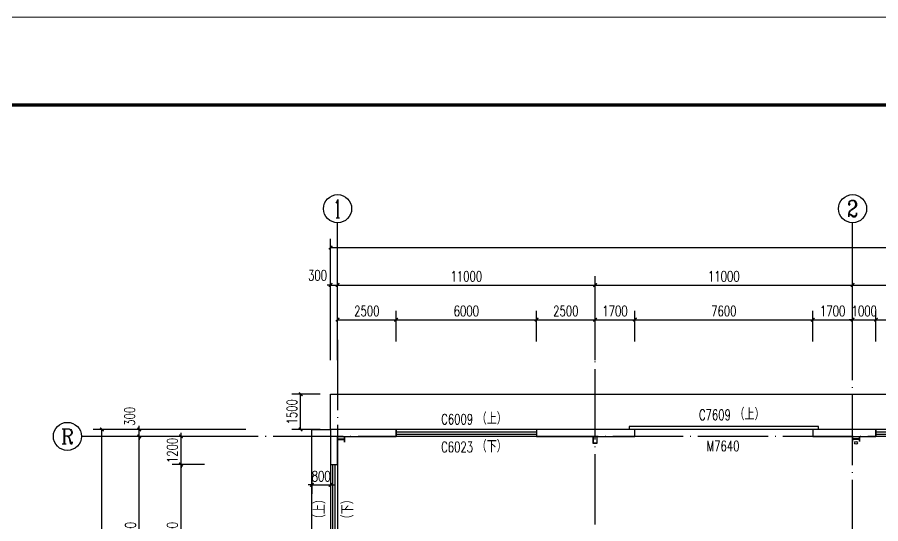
# Model space of a CAD drawing. Extents: x 409931 to 937299, y -508824 to 132289.
# Drawn here: x 473929 to 510815, y -47609 to -25974 of the extents above; entities that cross this region are included whole.
import ezdxf
from ezdxf.enums import TextEntityAlignment as Align

# ---------------------------------------------------------------- set-up
doc = ezdxf.new("R2010")
doc.units = 0
doc.header["$LTSCALE"] = 1500
doc.header["$MEASUREMENT"] = 0
doc.linetypes.add('DASH', pattern=[0.35, 0.25, -0.1])
doc.linetypes.add('DOTE', pattern=[2.42, 2, -0.2, 0.02, -0.2])
doc.layers.get('Defpoints').update_dxf_attribs({"color": 252})
for name, color, linetype in [('07m', 36, 'Continuous'), ('A-Stair(建筑楼梯、踏步、电梯)', 25, 'Continuous'), ('AXIS', 3, 'Continuous'), ('AXIS_TEXT', 7, 'Continuous'), ('COLUMN', 2, 'Continuous'), ('DIM_SYMB', 3, 'Continuous'), ('DOTE', 1, 'Continuous'), ('PUB_DIM', 3, 'Continuous'), ('PUB_STRM', 4, 'Continuous'), ('STAIR', 2, 'Continuous'), ('WALL', 7, 'Continuous'), ('WINDOW', 4, 'Continuous'), ('WINDOW_TEXT', 7, 'Continuous')]:
    doc.layers.add(name, color=color, linetype=linetype)
doc.layers.add('TK', color=151, linetype='Continuous', lineweight=13)
doc.styles.add('_TCH_AXIS', font='COMPLEX', dxfattribs={"bigfont": 'GBCBIG'})
doc.styles.add('_TCH_DIM', font='SIMPLEX', dxfattribs={"bigfont": 'GBCBIG'})
doc.styles.add('_TCH_DIM_T3', font='SIMPLEX', dxfattribs={"width": 0.705882, "bigfont": 'GBCBIG'})
doc.styles.add('_TCH_WINDOW', font='SIMPLEX', dxfattribs={"bigfont": 'GBCBIG'})
doc.styles.add('COMPLEX', font='COMPLEX')
doc.dimstyles.new('_TCH_ARCH&&150', dxfattribs={"dimtxt": 446.25, "dimasz": 150, "dimexe": 375, "dimexo": 450, "dimgap": 150, "dimtad": 1, "dimdec": 0, "dimzin": 0, "dimdsep": 46, "dimtxsty": '_TCH_DIM_T3', "dimblk": 'ARCHTICK', "dimcen": 0.09, "dimclrt": 7, "dimazin": 2, "dimtfac": 1, "dimtdec": 0, "dimtix": 1, "dimtmove": 2, "dimatfit": 3, "dimfxl": 0, "dimtolj": 1, "dimtzin": 0, "dimarcsym": 0})

# ---------------------------------------------------------------- blocks, each defined once
blk = doc.blocks.new('TK-A0')
at = {"layer": 'TK'}
for p, q in [((0, 841), (0, 0)), ((25, 831), (25, 10))]:
    blk.add_line(p, q, dxfattribs=at)
at = {"layer": 'TK', "const_width": 1}
blk.add_lwpolyline([(25, 831), (1179, 831), (1179, 10), (25, 10)], close=True, dxfattribs=at)
blk = doc.blocks.new('A$C2EA612DB')
for points in [[(-53700, 110515), (-53700, 110765), (-53710, 110765), (-53710, 110644), (-53990, 110644), (-53990, 110765), (-54000, 110765), (-54000, 110515), (-53990, 110515), (-53990, 110636), (-53710, 110636), (-53710, 110515)], [(-42925, 110765), (-42925, 110465), (-43075, 110465), (-43075, 110765)], [(-42930, 110760), (-42930, 110470), (-43070, 110470), (-43070, 110760)], [(-31700, 110545), (-31700, 110765), (-31710, 110765), (-31710, 110659), (-31990, 110659), (-31990, 110765), (-32000, 110765), (-32000, 110545), (-31990, 110545), (-31990, 110651), (-31710, 110651), (-31710, 110545)]]:
    blk.add_lwpolyline(points, close=True)
blk = doc.blocks.new('雨水管')
at = {"layer": 'PUB_STRM'}
blk.add_circle((-32054, 119327), 60, dxfattribs=at)
blk = doc.blocks.new('_ArchTick')
at = {"color": 0, "linetype": 'ByBlock', "const_width": 0.4}
blk.add_lwpolyline([(-0.5, -0.5), (0.5, 0.5)], dxfattribs=at)
blk = doc.blocks.new('*D477')
at = {"layer": 'Defpoints', "color": 0}
for p in [(486512, -45077), (487312, -45077), (487312, -45953)]:
    blk.add_point(p, dxfattribs=at)
at = {"layer": 'PUB_DIM', "color": 0, "lineweight": -2}
for p, q in [((486512, -45527), (486512, -46328)), ((487312, -45527), (487312, -46328)), ((486512, -45953), (486362, -45953)), ((486512, -45953), (487312, -45953)), ((487312, -45953), (487462, -45953))]:
    blk.add_line(p, q, dxfattribs=at)
at = {"layer": 'PUB_DIM', "color": 0, "lineweight": -2, "xscale": 150, "yscale": 150, "zscale": 150}
blk.add_blockref('_ArchTick', (486512, -45953), dxfattribs=at)
at = {"layer": 'PUB_DIM', "color": 0, "lineweight": -2, "xscale": 150, "yscale": 150, "zscale": 150, "rotation": 180}
blk.add_blockref('_ArchTick', (487312, -45953), dxfattribs=at)
at = {"layer": 'PUB_DIM', "color": 7, "insert": (486912, -45580), "char_height": 446.2, "attachment_point": 5, "style": '_TCH_DIM_T3'}
blk.add_mtext('\\A1;800', dxfattribs=at)
blk = doc.blocks.new('*D553')
at = {"layer": 'Defpoints', "color": 0}
for p in [(480925, -45077), (482374, -45077), (482374, -51077)]:
    blk.add_point(p, dxfattribs=at)
at = {"layer": 'PUB_DIM', "color": 0, "lineweight": -2}
for p, q in [((481924, -45077), (480550, -45077)), ((480925, -51077), (480925, -45077)), ((481924, -51077), (480550, -51077))]:
    blk.add_line(p, q, dxfattribs=at)
at = {"layer": 'PUB_DIM', "color": 0, "lineweight": -2, "xscale": 150, "yscale": 150, "zscale": 150}
for p, rotation in [((480925, -45077), 90), ((480925, -51077), 270)]:
    blk.add_blockref('_ArchTick', p, dxfattribs=dict(at, rotation=rotation))
at = {"layer": 'PUB_DIM', "color": 7, "insert": (480552, -48077), "char_height": 446.2, "attachment_point": 5, "rotation": 90, "style": '_TCH_DIM_T3'}
blk.add_mtext('\\A1;6000', dxfattribs=at)
blk = doc.blocks.new('*D554')
at = {"layer": 'Defpoints', "color": 0}
for p in [(480925, -43877), (482374, -43877), (482374, -45077)]:
    blk.add_point(p, dxfattribs=at)
at = {"layer": 'PUB_DIM', "color": 0, "lineweight": -2}
for p, q in [((481924, -43877), (480550, -43877)), ((480925, -43877), (480925, -43727)), ((480925, -45077), (480925, -43877)), ((481924, -45077), (480550, -45077)), ((480925, -45077), (480925, -45227))]:
    blk.add_line(p, q, dxfattribs=at)
at = {"layer": 'PUB_DIM', "color": 0, "lineweight": -2, "xscale": 150, "yscale": 150, "zscale": 150}
for p, rotation in [((480925, -43877), 270), ((480925, -45077), 90)]:
    blk.add_blockref('_ArchTick', p, dxfattribs=dict(at, rotation=rotation))
at = {"layer": 'PUB_DIM', "color": 7, "insert": (480552, -44477), "char_height": 446.2, "attachment_point": 5, "rotation": 90, "style": '_TCH_DIM_T3'}
blk.add_mtext('\\A1;1200', dxfattribs=at)
blk = doc.blocks.new('*D623')
at = {"layer": 'Defpoints', "color": 0}
for p in [(486034, -42077), (487312, -42077), (487312, -43577)]:
    blk.add_point(p, dxfattribs=at)
at = {"layer": 'PUB_DIM', "color": 0, "lineweight": -2}
for p, q in [((486862, -42077), (485659, -42077)), ((486034, -43577), (486034, -42077)), ((486862, -43577), (485659, -43577))]:
    blk.add_line(p, q, dxfattribs=at)
at = {"layer": 'PUB_DIM', "color": 0, "lineweight": -2, "xscale": 150, "yscale": 150, "zscale": 150}
for p, rotation in [((486034, -42077), 90), ((486034, -43577), 270)]:
    blk.add_blockref('_ArchTick', p, dxfattribs=dict(at, rotation=rotation))
at = {"layer": 'PUB_DIM', "color": 7, "insert": (485661, -42827), "char_height": 446.2, "attachment_point": 5, "rotation": 90, "style": '_TCH_DIM_T3'}
blk.add_mtext('\\A1;1500', dxfattribs=at)
blk = doc.blocks.new('*D624')
at = {"layer": 'Defpoints', "color": 0}
for p in [(490112, -38892), (487612, -40270), (490112, -40270)]:
    blk.add_point(p, dxfattribs=at)
at = {"layer": 'PUB_DIM', "color": 0, "lineweight": -2}
for p, q in [((487612, -39820), (487612, -38517)), ((490112, -39820), (490112, -38517)), ((487612, -38892), (490112, -38892))]:
    blk.add_line(p, q, dxfattribs=at)
at = {"layer": 'PUB_DIM', "color": 0, "lineweight": -2, "xscale": 150, "yscale": 150, "zscale": 150, "rotation": 180}
blk.add_blockref('_ArchTick', (487612, -38892), dxfattribs=at)
at = {"layer": 'PUB_DIM', "color": 0, "lineweight": -2, "xscale": 150, "yscale": 150, "zscale": 150}
blk.add_blockref('_ArchTick', (490112, -38892), dxfattribs=at)
at = {"layer": 'PUB_DIM', "color": 7, "insert": (488862, -38519), "char_height": 446.2, "attachment_point": 5, "style": '_TCH_DIM_T3'}
blk.add_mtext('\\A1;2500', dxfattribs=at)
blk = doc.blocks.new('*D625')
at = {"layer": 'Defpoints', "color": 0}
for p in [(496112, -38892), (490112, -40270), (496112, -40270)]:
    blk.add_point(p, dxfattribs=at)
at = {"layer": 'PUB_DIM', "color": 0, "lineweight": -2}
for p, q in [((490112, -39820), (490112, -38517)), ((496112, -39820), (496112, -38517)), ((490112, -38892), (496112, -38892))]:
    blk.add_line(p, q, dxfattribs=at)
at = {"layer": 'PUB_DIM', "color": 0, "lineweight": -2, "xscale": 150, "yscale": 150, "zscale": 150, "rotation": 180}
blk.add_blockref('_ArchTick', (490112, -38892), dxfattribs=at)
at = {"layer": 'PUB_DIM', "color": 0, "lineweight": -2, "xscale": 150, "yscale": 150, "zscale": 150}
blk.add_blockref('_ArchTick', (496112, -38892), dxfattribs=at)
at = {"layer": 'PUB_DIM', "color": 7, "insert": (493112, -38519), "char_height": 446.2, "attachment_point": 5, "style": '_TCH_DIM_T3'}
blk.add_mtext('\\A1;6000', dxfattribs=at)
blk = doc.blocks.new('*D626')
at = {"layer": 'Defpoints', "color": 0}
for p in [(498612, -38892), (496112, -40270), (498612, -40270)]:
    blk.add_point(p, dxfattribs=at)
at = {"layer": 'PUB_DIM', "color": 0, "lineweight": -2}
for p, q in [((496112, -39820), (496112, -38517)), ((498612, -39820), (498612, -38517)), ((496112, -38892), (498612, -38892))]:
    blk.add_line(p, q, dxfattribs=at)
at = {"layer": 'PUB_DIM', "color": 0, "lineweight": -2, "xscale": 150, "yscale": 150, "zscale": 150, "rotation": 180}
blk.add_blockref('_ArchTick', (496112, -38892), dxfattribs=at)
at = {"layer": 'PUB_DIM', "color": 0, "lineweight": -2, "xscale": 150, "yscale": 150, "zscale": 150}
blk.add_blockref('_ArchTick', (498612, -38892), dxfattribs=at)
at = {"layer": 'PUB_DIM', "color": 7, "insert": (497362, -38519), "char_height": 446.2, "attachment_point": 5, "style": '_TCH_DIM_T3'}
blk.add_mtext('\\A1;2500', dxfattribs=at)
blk = doc.blocks.new('*D627')
at = {"layer": 'Defpoints', "color": 0}
for p in [(500312, -38892), (498612, -40270), (500312, -40270)]:
    blk.add_point(p, dxfattribs=at)
at = {"layer": 'PUB_DIM', "color": 0, "lineweight": -2}
for p, q in [((498612, -39820), (498612, -38517)), ((500312, -39820), (500312, -38517)), ((498612, -38892), (500312, -38892))]:
    blk.add_line(p, q, dxfattribs=at)
at = {"layer": 'PUB_DIM', "color": 0, "lineweight": -2, "xscale": 150, "yscale": 150, "zscale": 150, "rotation": 180}
blk.add_blockref('_ArchTick', (498612, -38892), dxfattribs=at)
at = {"layer": 'PUB_DIM', "color": 0, "lineweight": -2, "xscale": 150, "yscale": 150, "zscale": 150}
blk.add_blockref('_ArchTick', (500312, -38892), dxfattribs=at)
at = {"layer": 'PUB_DIM', "color": 7, "insert": (499462, -38519), "char_height": 446.2, "attachment_point": 5, "style": '_TCH_DIM_T3'}
blk.add_mtext('\\A1;1700', dxfattribs=at)
blk = doc.blocks.new('*D628')
at = {"layer": 'Defpoints', "color": 0}
for p in [(507912, -38892), (500312, -40270), (507912, -40270)]:
    blk.add_point(p, dxfattribs=at)
at = {"layer": 'PUB_DIM', "color": 0, "lineweight": -2}
for p, q in [((500312, -39820), (500312, -38517)), ((507912, -39820), (507912, -38517)), ((500312, -38892), (507912, -38892))]:
    blk.add_line(p, q, dxfattribs=at)
at = {"layer": 'PUB_DIM', "color": 0, "lineweight": -2, "xscale": 150, "yscale": 150, "zscale": 150, "rotation": 180}
blk.add_blockref('_ArchTick', (500312, -38892), dxfattribs=at)
at = {"layer": 'PUB_DIM', "color": 0, "lineweight": -2, "xscale": 150, "yscale": 150, "zscale": 150}
blk.add_blockref('_ArchTick', (507912, -38892), dxfattribs=at)
at = {"layer": 'PUB_DIM', "color": 7, "insert": (504112, -38519), "char_height": 446.2, "attachment_point": 5, "style": '_TCH_DIM_T3'}
blk.add_mtext('\\A1;7600', dxfattribs=at)
blk = doc.blocks.new('*D629')
at = {"layer": 'Defpoints', "color": 0}
for p in [(509612, -38892), (507912, -40270), (509612, -40270)]:
    blk.add_point(p, dxfattribs=at)
at = {"layer": 'PUB_DIM', "color": 0, "lineweight": -2}
for p, q in [((507912, -39820), (507912, -38517)), ((509612, -39820), (509612, -38517)), ((507912, -38892), (509612, -38892))]:
    blk.add_line(p, q, dxfattribs=at)
at = {"layer": 'PUB_DIM', "color": 0, "lineweight": -2, "xscale": 150, "yscale": 150, "zscale": 150, "rotation": 180}
blk.add_blockref('_ArchTick', (507912, -38892), dxfattribs=at)
at = {"layer": 'PUB_DIM', "color": 0, "lineweight": -2, "xscale": 150, "yscale": 150, "zscale": 150}
blk.add_blockref('_ArchTick', (509612, -38892), dxfattribs=at)
at = {"layer": 'PUB_DIM', "color": 7, "insert": (508762, -38519), "char_height": 446.2, "attachment_point": 5, "style": '_TCH_DIM_T3'}
blk.add_mtext('\\A1;1700', dxfattribs=at)
blk = doc.blocks.new('*D630')
at = {"layer": 'Defpoints', "color": 0}
for p in [(510612, -38892), (509612, -40270), (510612, -40270)]:
    blk.add_point(p, dxfattribs=at)
at = {"layer": 'PUB_DIM', "color": 0, "lineweight": -2}
for p, q in [((509612, -39820), (509612, -38517)), ((510612, -39820), (510612, -38517)), ((509612, -38892), (509462, -38892)), ((509612, -38892), (510612, -38892)), ((510612, -38892), (510762, -38892))]:
    blk.add_line(p, q, dxfattribs=at)
at = {"layer": 'PUB_DIM', "color": 0, "lineweight": -2, "xscale": 150, "yscale": 150, "zscale": 150}
blk.add_blockref('_ArchTick', (509612, -38892), dxfattribs=at)
at = {"layer": 'PUB_DIM', "color": 0, "lineweight": -2, "xscale": 150, "yscale": 150, "zscale": 150, "rotation": 180}
blk.add_blockref('_ArchTick', (510612, -38892), dxfattribs=at)
at = {"layer": 'PUB_DIM', "color": 7, "insert": (510112, -38519), "char_height": 446.2, "attachment_point": 5, "style": '_TCH_DIM_T3'}
blk.add_mtext('\\A1;1000', dxfattribs=at)
blk = doc.blocks.new('*D631')
at = {"layer": 'Defpoints', "color": 0}
for p in [(516612, -38892), (510612, -40270), (516612, -40270)]:
    blk.add_point(p, dxfattribs=at)
at = {"layer": 'PUB_DIM', "color": 0, "lineweight": -2}
for p, q in [((510612, -39820), (510612, -38517)), ((516612, -39820), (516612, -38517)), ((510612, -38892), (516612, -38892))]:
    blk.add_line(p, q, dxfattribs=at)
at = {"layer": 'PUB_DIM', "color": 0, "lineweight": -2, "xscale": 150, "yscale": 150, "zscale": 150, "rotation": 180}
blk.add_blockref('_ArchTick', (510612, -38892), dxfattribs=at)
at = {"layer": 'PUB_DIM', "color": 0, "lineweight": -2, "xscale": 150, "yscale": 150, "zscale": 150}
blk.add_blockref('_ArchTick', (516612, -38892), dxfattribs=at)
at = {"layer": 'PUB_DIM', "color": 7, "insert": (513612, -38519), "char_height": 446.2, "attachment_point": 5, "style": '_TCH_DIM_T3'}
blk.add_mtext('\\A1;6000', dxfattribs=at)
blk = doc.blocks.new('*D822')
at = {"layer": 'AXIS', "color": 0, "lineweight": -2}
for p, q in [((483692, -43877), (478767, -43877)), ((479142, -52277), (479142, -43877)), ((483692, -52277), (478767, -52277))]:
    blk.add_line(p, q, dxfattribs=at)
at = {"layer": 'Defpoints', "color": 0}
for p in [(479142, -43877), (484142, -43877), (484142, -52277)]:
    blk.add_point(p, dxfattribs=at)
at = {"layer": 'AXIS', "color": 0, "lineweight": -2, "xscale": 150, "yscale": 150, "zscale": 150}
for p, rotation in [((479142, -43877), 90), ((479142, -52277), 270)]:
    blk.add_blockref('_ArchTick', p, dxfattribs=dict(at, rotation=rotation))
at = {"layer": 'AXIS', "color": 7, "insert": (478768, -48077), "char_height": 446.2, "attachment_point": 5, "rotation": 90, "style": '_TCH_DIM_T3'}
blk.add_mtext('\\A1;8400', dxfattribs=at)
blk = doc.blocks.new('*D823')
at = {"layer": 'AXIS', "color": 0, "lineweight": -2}
for p, q in [((479142, -43577), (479142, -43427)), ((483692, -43577), (478767, -43577)), ((483692, -43877), (478767, -43877)), ((479142, -43877), (479142, -43577)), ((479142, -43877), (479142, -44027))]:
    blk.add_line(p, q, dxfattribs=at)
at = {"layer": 'Defpoints', "color": 0}
for p in [(479142, -43577), (484142, -43577), (484142, -43877)]:
    blk.add_point(p, dxfattribs=at)
at = {"layer": 'AXIS', "color": 0, "lineweight": -2, "xscale": 150, "yscale": 150, "zscale": 150}
for p, rotation in [((479142, -43577), 270), ((479142, -43877), 90)]:
    blk.add_blockref('_ArchTick', p, dxfattribs=dict(at, rotation=rotation))
at = {"layer": 'AXIS', "color": 7, "insert": (478729, -43022), "char_height": 446.2, "attachment_point": 5, "rotation": 90, "style": '_TCH_DIM_T3'}
blk.add_mtext('\\A1;300', dxfattribs=at)
blk = doc.blocks.new('*D824')
at = {"layer": 'AXIS', "color": 0, "lineweight": -2}
for p, q in [((483692, -43577), (477167, -43577)), ((477542, -163477), (477542, -43577)), ((483692, -163477), (477167, -163477))]:
    blk.add_line(p, q, dxfattribs=at)
at = {"layer": 'Defpoints', "color": 0}
for p in [(477542, -43577), (484142, -43577), (484142, -163477)]:
    blk.add_point(p, dxfattribs=at)
at = {"layer": 'AXIS', "color": 0, "lineweight": -2, "xscale": 150, "yscale": 150, "zscale": 150}
for p, rotation in [((477542, -43577), 90), ((477542, -163477), 270)]:
    blk.add_blockref('_ArchTick', p, dxfattribs=dict(at, rotation=rotation))
at = {"layer": 'AXIS', "color": 7, "insert": (477168, -103527), "char_height": 446.2, "attachment_point": 5, "rotation": 90, "style": '_TCH_DIM_T3'}
blk.add_mtext('\\A1;119900', dxfattribs=at)
blk = doc.blocks.new('*D850')
at = {"layer": 'AXIS', "color": 0, "lineweight": -2}
for p, q in [((487312, -40628), (487312, -37037)), ((487612, -40628), (487612, -37037)), ((487312, -37412), (487162, -37412)), ((487312, -37412), (487612, -37412)), ((487612, -37412), (487762, -37412))]:
    blk.add_line(p, q, dxfattribs=at)
at = {"layer": 'Defpoints', "color": 0}
for p in [(487612, -37412), (487312, -41078), (487612, -41078)]:
    blk.add_point(p, dxfattribs=at)
at = {"layer": 'AXIS', "color": 0, "lineweight": -2, "xscale": 150, "yscale": 150, "zscale": 150}
blk.add_blockref('_ArchTick', (487312, -37412), dxfattribs=at)
at = {"layer": 'AXIS', "color": 0, "lineweight": -2, "xscale": 150, "yscale": 150, "zscale": 150, "rotation": 180}
blk.add_blockref('_ArchTick', (487612, -37412), dxfattribs=at)
at = {"layer": 'AXIS', "color": 7, "insert": (486757, -36999), "char_height": 446.2, "attachment_point": 5, "style": '_TCH_DIM_T3'}
blk.add_mtext('\\A1;300', dxfattribs=at)
blk = doc.blocks.new('*D851')
at = {"layer": 'AXIS', "color": 0, "lineweight": -2}
for p, q in [((487612, -40628), (487612, -37037)), ((498612, -40628), (498612, -37037)), ((487612, -37412), (498612, -37412))]:
    blk.add_line(p, q, dxfattribs=at)
at = {"layer": 'Defpoints', "color": 0}
for p in [(498612, -37412), (487612, -41078), (498612, -41078)]:
    blk.add_point(p, dxfattribs=at)
at = {"layer": 'AXIS', "color": 0, "lineweight": -2, "xscale": 150, "yscale": 150, "zscale": 150, "rotation": 180}
blk.add_blockref('_ArchTick', (487612, -37412), dxfattribs=at)
at = {"layer": 'AXIS', "color": 0, "lineweight": -2, "xscale": 150, "yscale": 150, "zscale": 150}
blk.add_blockref('_ArchTick', (498612, -37412), dxfattribs=at)
at = {"layer": 'AXIS', "color": 7, "insert": (493112, -37038), "char_height": 446.2, "attachment_point": 5, "style": '_TCH_DIM_T3'}
blk.add_mtext('\\A1;11000', dxfattribs=at)
blk = doc.blocks.new('*D852')
at = {"layer": 'AXIS', "color": 0, "lineweight": -2}
for p, q in [((498612, -40628), (498612, -37037)), ((509612, -40628), (509612, -37037)), ((498612, -37412), (509612, -37412))]:
    blk.add_line(p, q, dxfattribs=at)
at = {"layer": 'Defpoints', "color": 0}
for p in [(509612, -37412), (498612, -41078), (509612, -41078)]:
    blk.add_point(p, dxfattribs=at)
at = {"layer": 'AXIS', "color": 0, "lineweight": -2, "xscale": 150, "yscale": 150, "zscale": 150, "rotation": 180}
blk.add_blockref('_ArchTick', (498612, -37412), dxfattribs=at)
at = {"layer": 'AXIS', "color": 0, "lineweight": -2, "xscale": 150, "yscale": 150, "zscale": 150}
blk.add_blockref('_ArchTick', (509612, -37412), dxfattribs=at)
at = {"layer": 'AXIS', "color": 7, "insert": (504112, -37038), "char_height": 446.2, "attachment_point": 5, "style": '_TCH_DIM_T3'}
blk.add_mtext('\\A1;11000', dxfattribs=at)
blk = doc.blocks.new('*D853')
at = {"layer": 'AXIS', "color": 0, "lineweight": -2}
for p, q in [((509612, -40628), (509612, -37037)), ((517612, -40628), (517612, -37037)), ((509612, -37412), (517612, -37412))]:
    blk.add_line(p, q, dxfattribs=at)
at = {"layer": 'Defpoints', "color": 0}
for p in [(517612, -37412), (509612, -41078), (517612, -41078)]:
    blk.add_point(p, dxfattribs=at)
at = {"layer": 'AXIS', "color": 0, "lineweight": -2, "xscale": 150, "yscale": 150, "zscale": 150, "rotation": 180}
blk.add_blockref('_ArchTick', (509612, -37412), dxfattribs=at)
at = {"layer": 'AXIS', "color": 0, "lineweight": -2, "xscale": 150, "yscale": 150, "zscale": 150}
blk.add_blockref('_ArchTick', (517612, -37412), dxfattribs=at)
at = {"layer": 'AXIS', "color": 7, "insert": (513612, -37038), "char_height": 446.2, "attachment_point": 5, "style": '_TCH_DIM_T3'}
blk.add_mtext('\\A1;8000', dxfattribs=at)
blk = doc.blocks.new('*D858')
at = {"layer": 'AXIS', "color": 0, "lineweight": -2}
for p, q in [((487312, -40628), (487312, -35437)), ((541912, -40628), (541912, -35437)), ((487312, -35812), (541912, -35812))]:
    blk.add_line(p, q, dxfattribs=at)
at = {"layer": 'Defpoints', "color": 0}
for p in [(541912, -35812), (487312, -41078), (541912, -41078)]:
    blk.add_point(p, dxfattribs=at)
at = {"layer": 'AXIS', "color": 0, "lineweight": -2, "xscale": 150, "yscale": 150, "zscale": 150, "rotation": 180}
blk.add_blockref('_ArchTick', (487312, -35812), dxfattribs=at)
at = {"layer": 'AXIS', "color": 0, "lineweight": -2, "xscale": 150, "yscale": 150, "zscale": 150}
blk.add_blockref('_ArchTick', (541912, -35812), dxfattribs=at)
at = {"layer": 'AXIS', "color": 7, "insert": (514612, -35438), "char_height": 446.2, "attachment_point": 5, "style": '_TCH_DIM_T3'}
blk.add_mtext('\\A1;54600', dxfattribs=at)
blk = doc.blocks.new('_AXISO')
blk.add_circle((0, 0), 0.5)
at = {"layer": 'AXIS_TEXT', "style": 'COMPLEX', "width": 1.041667}
blk.add_attdef('A', text='', height=0.56, dxfattribs=at).set_placement((-0.25, -0.28), (0.25, -0.28), align=Align.FIT)
blk = doc.blocks.new('$DorLib2D$00000126')
at = {"color": 0, "linetype": 'Continuous'}
for p, q in [((-0.532, 0.5), (-0.532, 0.9)), ((0.532, 0.9), (0.532, 0.5))]:
    blk.add_line(p, q, dxfattribs=at)
at = {"color": 0, "linetype": 'DASH'}
for p, q in [((-0.532, 0.9), (0.532, 0.9)), ((-0.532, 0.5), (0.532, 0.5))]:
    blk.add_line(p, q, dxfattribs=at)
blk = doc.blocks.new('$TCHSYS$WIN2D')
for p, q in [((-0.5, 0.5), (0.5, 0.5)), ((-0.5, 0.5), (-0.5, -0.5)), ((0.5, 0.5), (0.5, -0.5)), ((0.5, 0.1667), (-0.5, 0.1667)), ((0.5, -0.1667), (-0.5, -0.1667)), ((-0.5, -0.5), (0.5, -0.5))]:
    blk.add_line(p, q)

msp = doc.modelspace()

# ---------------------------------------------------------------- linework, layer by layer
at = {"layer": 'A-Stair(建筑楼梯、踏步、电梯)'}
msp.add_lwpolyline([(486512, -52277.5), (486512, -43577.5), (487312, -43577.5)], dxfattribs=at)
at = {"layer": 'AXIS'}
for p, q in [((487612, -39750.6), (487612, -34751.1)), ((509612, -39750.6), (509612, -34751.1)), ((482670.9, -43877.5), (476670.9, -43877.5))]:
    msp.add_line(p, q, dxfattribs=at)
at = {"layer": 'DIM_SYMB'}
msp.add_lwpolyline([(498021.5, -43436.4, 0, 0, 0), (498021.5, -42769.3, 120, 0, 0), (498021.5, -42319.3, 0, 0, 0)], format="xyseb", dxfattribs=at)
at = {"layer": 'DOTE', "color": 1, "linetype": 'DOTE'}
for p, q in [((487612, -39750.6), (487612, -80309.3)), ((498612, -80309.3), (498612, -39750.6)), ((509612, -168525), (509612, -39750.6)), ((545935.2, -43877.5), (483349.9, -43877.5))]:
    msp.add_line(p, q, dxfattribs=at)
at = {"layer": 'STAIR'}
msp.add_lwpolyline([(487312, -43577.5), (487312, -42077.5), (541912, -42077.5), (541912, -43577.5)], dxfattribs=at)
at = {"layer": 'WALL'}
for p, q in [((487312, -43577.5), (487312, -45077.5)), ((490112, -43577.5), (487312, -43577.5)), ((487612, -45077.5), (487612, -43877.5)), ((487612, -43877.5), (490112, -43877.5)), ((490112, -43877.5), (490112, -43577.5)), ((500312, -43577.5), (496112, -43577.5)), ((496112, -43577.5), (496112, -43877.5)), ((496112, -43877.5), (500312, -43877.5)), ((500312, -43877.5), (500312, -43577.5)), ((510612, -43577.5), (507912, -43577.5)), ((507912, -43577.5), (507912, -43877.5)), ((507912, -43877.5), (510612, -43877.5)), ((510612, -43877.5), (510612, -43577.5)), ((487312, -45077.5), (487612, -45077.5))]:
    msp.add_line(p, q, dxfattribs=at)

# ---------------------------------------------------------------- block references
at = {"layer": 'AXIS'}
ref = msp.add_blockref('_AXISO', (487612, -34151.1), dxfattribs=dict(at, xscale=1200, yscale=1200, zscale=1200))
ref.add_attrib('A', '1', dxfattribs={"layer": 'AXIS_TEXT', "height": 772.1, "style": '_TCH_AXIS'}).set_placement((487446.6, -34537.2), (487777.5, -34537.2), align=Align.FIT)
ref = msp.add_blockref('_AXISO', (509612, -34151.1), dxfattribs=dict(at, xscale=1200, yscale=1200, zscale=1200))
ref.add_attrib('A', '2', dxfattribs={"layer": 'AXIS_TEXT', "height": 698.9, "style": '_TCH_AXIS'}).set_placement((509379, -34500.6), (509845, -34500.6), align=Align.FIT)
ref = msp.add_blockref('_AXISO', (476070.9, -43877.5), dxfattribs=dict(at, xscale=1200, yscale=1200, zscale=1200))
ref.add_attrib('A', 'R', dxfattribs={"layer": 'AXIS_TEXT', "height": 637.8, "style": '_TCH_AXIS'}).set_placement((475797.6, -44196.4), (476344.2, -44196.4), align=Align.FIT)
at = {"layer": 'COLUMN'}
msp.add_blockref('A$C2EA612DB', (541612, -154642.5), dxfattribs=at)
at = {"layer": 'TK', "xscale": 150, "yscale": 150, "zscale": 150, "rotation": 270}
msp.add_blockref('TK-A0', (437946.8, -25973.5), dxfattribs=at)
at = {"layer": 'WINDOW'}
ref = msp.add_blockref('$DorLib2D$00000126', (504112, -43727.5), dxfattribs=dict(at, xscale=7600, yscale=-300, zscale=7600, rotation=180))
ref.add_attrib('A', 'M7640', (503377, -44513.1), dxfattribs={"layer": 'WINDOW_TEXT', "height": 446.25, "style": '_TCH_WINDOW', "width": 0.705882})
at = {"layer": 'WINDOW', "xscale": 6000, "yscale": -300, "zscale": 6000}
for p, rotation in [((493112, -43727.5), 180), ((513612, -43727.5), 180), ((487462, -48077.5), 270.0000000116642)]:
    msp.add_blockref('$TCHSYS$WIN2D', p, dxfattribs=dict(at, rotation=rotation))
at = {"layer": 'WINDOW'}
msp.add_blockref('雨水管', (541812, -163477.5), dxfattribs=at)

# ---------------------------------------------------------------- texts
at = {"layer": '07m', "color": 2, "style": '_TCH_DIM', "width": 0.705882}
for s, p in [('C7609', (503049.8, -43181)), ('C6009', (492037, -43368.3))]:
    msp.add_text(s, height=446.25, dxfattribs=at).set_placement(p)
at = {"layer": '07m', "color": 2, "style": '_TCH_DIM'}
for p in [(504564.8, -43181), (493552, -43368.3)]:
    msp.add_text('（上）', height=506.38, dxfattribs=at).set_placement(p)
msp.add_text('（上）', height=506.38, rotation=90, dxfattribs=at).set_placement((487092.5, -47626.8))
at = {"layer": 'WINDOW_TEXT', "style": '_TCH_WINDOW', "width": 0.705882}
msp.add_text('C6023', height=446.25, dxfattribs=at).set_placement((492035, -44552.5))
at = {"layer": 'WINDOW_TEXT', "style": '_TCH_WINDOW'}
msp.add_text('（下）', height=506.38, dxfattribs=at).set_placement((493550, -44552.5))
msp.add_text('（下）', height=506.38, rotation=90, dxfattribs=at).set_placement((488287, -47639.5))

# ---------------------------------------------------------------- dimensions: what is measured, and where the dimension line sits
at = {"layer": 'AXIS'}
for p1, p2, distance, picture, middle in [((487312, -41077.5), (541912, -41077.5), 5265.9, '*D858', (514612, -35438.5)), ((487612, -41077.5), (498612, -41077.5), 3665.9, '*D851', (493112, -37038.5)), ((498612, -41077.5), (509612, -41077.5), 3665.9, '*D852', (504112, -37038.5)), ((509612, -41077.5), (517612, -41077.5), 3665.9, '*D853', (513612, -37038.5)), ((484141.5, -163477.5), (484141.5, -43577.5), 6600, '*D824', (477168.4, -103527.5)), ((484141.5, -52277.5), (484141.5, -43877.5), 5000, '*D822', (478768.4, -48077.5))]:
    dim = msp.add_aligned_dim(p1=p1, p2=p2, distance=distance, dimstyle='_TCH_ARCH&&150', dxfattribs=at)
    dim.commit()
    dim.dimension.update_dxf_attribs({"geometry": picture, "text_midpoint": middle})
for base, p1, p2, angle, picture, middle in [((487612, -37411.6), (487312, -41077.5), (487612, -41077.5), 0, '*D850', (486757, -36999.1)), ((479141.5, -43577.5), (484141.5, -43877.5), (484141.5, -43577.5), 90, '*D823', (478729, -43022.5))]:
    dim = msp.add_linear_dim(base=base, p1=p1, p2=p2, angle=angle, dimstyle='_TCH_ARCH&&150', dxfattribs=at)
    dim.commit()
    dim.dimension.update_dxf_attribs({"geometry": picture, "text_midpoint": middle, "dimtype": 129})
at = {"layer": 'PUB_DIM'}
for p1, p2, distance, picture, middle in [((487612, -40270.2), (490112, -40270.2), 1378.1, '*D624', (488862, -38519)), ((490112, -40270.2), (496112, -40270.2), 1378.1, '*D625', (493112, -38519)), ((496112, -40270.2), (498612, -40270.2), 1378.1, '*D626', (497362, -38519)), ((498612, -40270.2), (500312, -40270.2), 1378.1, '*D627', (499462, -38519)), ((500312, -40270.2), (507912, -40270.2), 1378.1, '*D628', (504112, -38519)), ((507912, -40270.2), (509612, -40270.2), 1378.1, '*D629', (508762, -38519)), ((509612, -40270.2), (510612, -40270.2), 1378.1, '*D630', (510112, -38519)), ((510612, -40270.2), (516612, -40270.2), 1378.1, '*D631', (513612, -38519)), ((487312, -43577.5), (487312, -42077.5), 1278.2, '*D623', (485660.7, -42827.5)), ((482374.1, -45077.5), (482374.1, -43877.5), 1449, '*D554', (480551.9, -44477.5)), ((482374.1, -51077.5), (482374.1, -45077.5), 1449, '*D553', (480551.9, -48077.5)), ((486512, -45077.5), (487312, -45077.5), -875.8, '*D477', (486912, -45580.2))]:
    dim = msp.add_aligned_dim(p1=p1, p2=p2, distance=distance, dimstyle='_TCH_ARCH&&150', dxfattribs=at)
    dim.commit()
    dim.dimension.update_dxf_attribs({"geometry": picture, "text_midpoint": middle})

doc.saveas('drawing.dxf')
